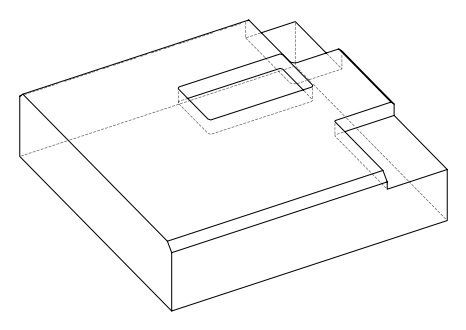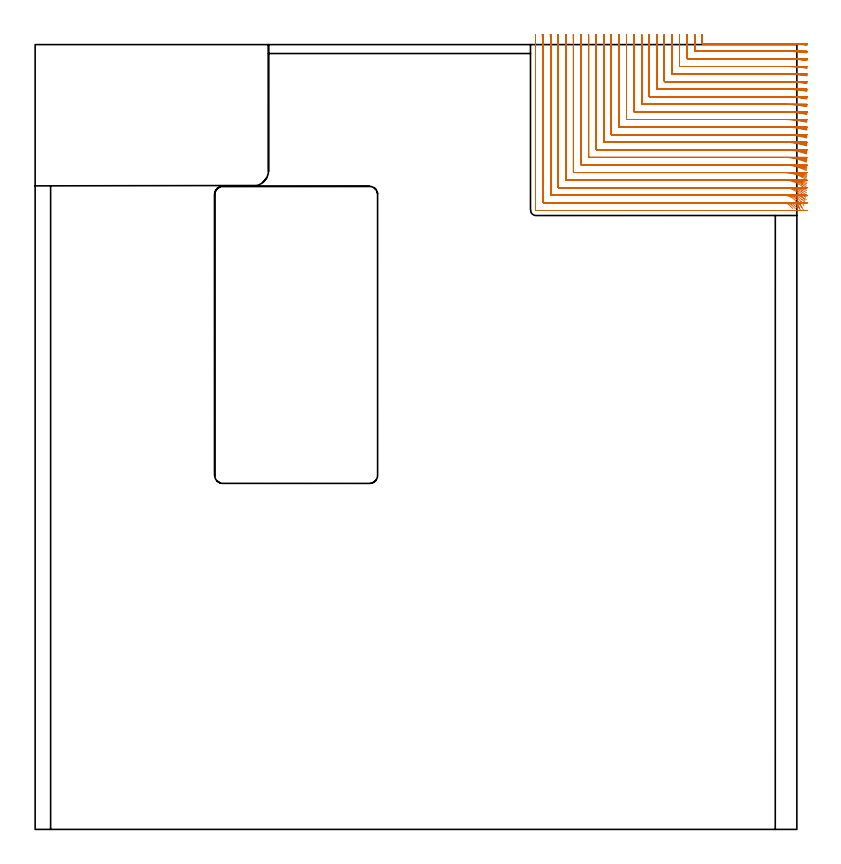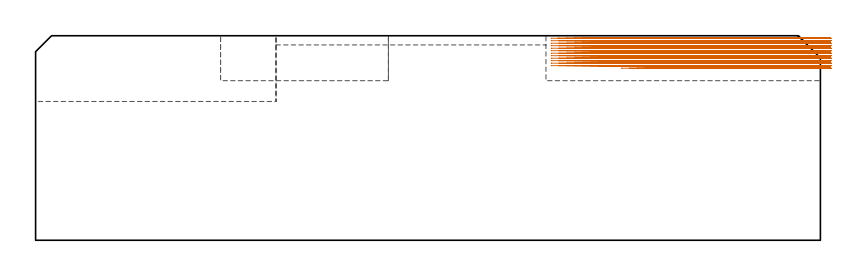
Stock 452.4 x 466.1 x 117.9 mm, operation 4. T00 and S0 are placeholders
(PLAN: 6 operations, 3 tool changes, 278 min)
(1 AREA_MILL | FG_CHAMFER_SURFACE | UGT0205_001 | 14.83 min | 30426 mm3)
(2 AREA_MILL_1 | FG_CHAMFER_SURFACE_1 | UGT0205_001 | 2.68 min | 2275 mm3)
(3 AREA_MILL_2 | FG_CHAMFER_SURFACE_2 | UGT0205_001 | 12.41 min | 16519 mm3)
(4 MILL_CORNER_NOTCH_RECTANGULAR | CORNER_NOTCH_RECTANGULAR | NXT0201_008 | Follow Part, ap 1.5, ae 75% | 149.97 min | 415225 mm3)
(5 MILL_CORNER_NOTCH_RECTANGULAR_1 | CORNER_NOTCH_RECTANGULAR_1 | NXT0201_012 | Follow Part, ap 4, ae 75% | 23.95 min | 439741 mm3)
(6 MILL_RECTANGULAR_POCKET | POCKET_RECTANGULAR_STRAIGHT | NXT0201_009 | Follow Part, ap 2, ae 75% | 74.2 min | 441673 mm3)
(TOOL UGT0205_001 | Chamfer Mill 20 x 3 x 45 deg. | D20 FL50 Z2)
(TOOL NXT0201_008 | ENDMILL 6mm [2P460-0600-NA 1630] | D6 FL26 Z6)
(TOOL NXT0201_012 | ENDMILL 16mm [2P460-1600-NA 1630] | D16 FL38 Z6)
(TOOL NXT0201_009 | ENDMILL 8mm [2P460-0800-NA 1630] | D8 FL26 Z6)
(OP 4 MILL_CORNER_NOTCH_RECTANGULAR, part 1 of 2)
G17 G21 G94 G90
T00 M6
G54
G17 G0 G90 X396.167 Y472.1 S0 M3
G43 Z127.9 H1
Z116.461
G94 G1 X396.195 Y469.1 F250.
G2 X396.2 Y468.148 R99. F500.
G1 Y466.893
G3 X396.493 Y466.6 R0.3
G1 X444.713
G2 X455.4 Y466.022 R99.
G1 X458.382 Y465.698 F250.
G0 Z127.9
X391.665 Y472.1
Z116.461
G1 X391.695 Y469.1
G2 X391.7 Y468.148 R94.5 F500.
G1 Y462.394
G3 X391.994 Y462.1 R0.3
G1 X444.713
G2 X455.4 Y461.494 R94.5
G1 X458.381 Y461.155 F250.
G0 Z127.9
X387.163 Y472.1
Z116.461
G1 X387.195 Y469.1
G2 X387.2 Y468.148 R90. F500.
G1 Y457.894
G3 X387.494 Y457.6 R0.3
G1 X444.713
G2 X455.4 Y456.963 R90.
G1 X458.379 Y456.607 F250.
G0 Z127.9
X382.661 Y472.1
Z116.461
G1 X382.695 Y469.1
G2 X382.7 Y468.148 R85.5 F500.
G1 Y453.394
G3 X382.994 Y453.1 R0.3
G1 X444.713
G2 X455.4 Y452.43 R85.5
G1 X458.376 Y452.055 F250.
G0 Z127.9
X378.159 Y472.1
Z116.461
G1 X378.194 Y469.1
G2 X378.2 Y468.148 R81. F500.
G1 Y448.894
G3 X378.494 Y448.6 R0.3
G1 X444.713
G2 X455.4 Y447.892 R81.
G1 X458.374 Y447.496 F250.
G0 Z127.9
X373.657 Y472.1
Z116.461
G1 X373.694 Y469.1
G2 X373.7 Y468.148 R76.5 F500.
G1 Y444.394
G3 X373.994 Y444.1 R0.3
G1 X444.713
G2 X455.4 Y443.35 R76.5
G1 X458.371 Y442.931 F250.
G0 Z127.9
X369.154 Y472.1
Z116.461
G1 X369.194 Y469.1
G2 X369.2 Y468.148 R72. F500.
G1 Y439.894
G3 X369.494 Y439.6 R0.3
G1 X444.713
G2 X455.4 Y438.802 R72.
G1 X458.367 Y438.357 F250.
G0 Z127.9
X364.651 Y472.1
Z116.461
G1 X364.693 Y469.1
G2 X364.7 Y468.148 R67.5 F500.
G1 Y435.395
G3 X364.995 Y435.1 R0.3
G1 X444.713
G2 X455.4 Y434.249 R67.5
G1 X458.362 Y433.774 F250.
G0 Z127.9
X360.147 Y472.1
Z116.461
G1 X360.193 Y469.1
G2 X360.2 Y468.148 R63. F500.
G1 Y430.895
G3 X360.495 Y430.6 R0.3
G1 X444.713
G2 X455.4 Y429.687 R63.
G1 X458.357 Y429.178 F250.
G0 Z127.9
X355.643 Y472.1
Z116.461
G1 X355.692 Y469.1
G2 X355.7 Y468.148 R58.5 F500.
G1 Y426.395
G3 X355.995 Y426.1 R0.3
G1 X444.713
G2 X455.4 Y425.116 R58.5
G1 X458.35 Y424.568 F250.
G0 Z127.9
X351.139 Y472.1
Z116.461
G1 X351.192 Y469.1
G2 X351.2 Y468.148 R54. F500.
G1 Y421.895
G3 X351.495 Y421.6 R0.3
G1 X444.713
G2 X455.4 Y420.532 R54.
G1 X458.341 Y419.938 F250.
G0 Z127.9
X346.633 Y472.099
Z116.461
G1 X346.691 Y469.1
G2 X346.7 Y468.148 R49.5 F500.
G1 Y417.395
G3 X346.995 Y417.1 R0.3
G1 X444.713
G2 X455.4 Y415.933 R49.5
G1 X458.329 Y415.285 F250.
G0 Z127.9
X342.126 Y472.099
Z116.461
G1 X342.19 Y469.1
G2 X342.2 Y468.148 R45. F500.
G1 Y412.896
G3 X342.496 Y412.6 R0.3
G1 X444.713
G2 X455.4 Y411.313 R45.
G1 X458.314 Y410.6 F250.
G0 Z127.9
X337.618 Y472.099
Z116.461
G1 X337.689 Y469.1
G2 X337.7 Y468.148 R40.5 F500.
G1 Y408.396
G3 X337.996 Y408.1 R0.3
G1 X444.713
G2 X455.4 Y406.665 R40.5
G1 X458.294 Y405.873 F250.
G0 Z127.9
X333.108 Y472.099
Z116.461
G1 X333.187 Y469.1
G2 X333.2 Y468.148 R36. F500.
G1 Y403.896
G3 X333.496 Y403.6 R0.3
G1 X444.713
G2 X455.4 Y401.977 R36.
G1 X458.265 Y401.087 F250.
G0 Z127.9
X328.595 Y472.099
Z116.461
G1 X328.686 Y469.1
G2 X328.7 Y468.148 R31.5 F500.
G1 Y399.396
G3 X328.996 Y399.1 R0.3
G1 X444.713
G2 X455.4 Y397.232 R31.5
G1 X458.222 Y396.214 F250.
G0 Z127.9
X324.077 Y472.098
Z116.461
G1 X324.183 Y469.1
G2 X324.2 Y468.148 R27. F500.
G1 Y394.896
G3 X324.496 Y394.6 R0.3
G1 X444.713
G2 X455.4 Y392.395 R27.
G1 X458.155 Y391.208 F250.
G0 Z127.9
X319.553 Y472.097
Z116.461
G1 X319.68 Y469.1
G2 X319.7 Y468.148 R22.5 F500.
G1 Y390.396
G3 X319.996 Y390.1 R0.3
G1 X444.713
G2 X455.4 Y387.4 R22.5
G1 X458.04 Y385.975 F250.
G0 Z127.9
X315.016 Y472.096
Z116.461
G1 X315.175 Y469.1
G2 X315.2 Y468.148 R18. F500.
G1 Y385.897
G3 X315.497 Y385.6 R0.3
G1 X444.713
G2 X455.4 Y382.084 R18.
G1 X457.814 Y380.303 F250.
G0 Z127.9
X310.455 Y472.093
Z116.461
G1 X310.666 Y469.1
G2 X310.7 Y468.148 R13.5 F500.
G1 Y381.397
G3 X310.997 Y381.1 R0.3
G1 X444.713
G2 X455.4 Y375.849 R13.5
G1 X457.233 Y373.474 F250.
G0 Z127.9
X305.832 Y472.083
Z116.461
G1 X306.15 Y469.1
G2 X306.2 Y468.148 R9. F500.
G1 Y376.897
G3 X306.497 Y376.6 R0.3
G1 X444.713
G2 X452.765 Y371.622 R9.
G1 X454.105 Y368.938 F250.
G0 Z127.9
X300.964 Y472.032
Z116.461
G1 X301.598 Y469.1
G2 X301.7 Y468.148 R4.5 F500.
G1 Y372.397
G3 X301.997 Y372.1 R0.3
G1 X444.713
G2 X447.853 Y370.824 R4.5
G1 X450.002 Y368.731 F250.
G0 Z127.9
X297.2 Y471.148
Z116.461
G1 Y468.148
Y367.897 F500.
G3 X297.497 Y367.6 R0.3
G1 X444.713
X447.713 F250.
G0 Z127.9
X396.197 Y472.1
Z115.022
G1 X396.2 Y469.1
Y469.016 F500.
Y466.893
G3 X396.493 Y466.6 R0.3
G1 X446.153
G2 X455.399 Y466.167 R99.
G1 X458.386 Y465.887 F250.
G0 Z127.9
X391.697 Y472.1
Z115.022
G1 X391.7 Y469.1
Y469.016 F500.
Y462.394
G3 X391.994 Y462.1 R0.3
G1 X446.153
G2 X455.4 Y461.647 R94.5
G1 X458.386 Y461.353 F250.
G0 Z127.9
X387.197 Y472.1
Z115.022
G1 X387.2 Y469.1
Y469.016 F500.
Y457.894
G3 X387.494 Y457.6 R0.3
G1 X446.153
G2 X455.4 Y457.124 R90.
G1 X458.384 Y456.816 F250.
G0 Z127.9
X382.697 Y472.1
Z115.022
G1 X382.7 Y469.1
Y469.016 F500.
Y453.394
G3 X382.994 Y453.1 R0.3
G1 X446.153
G2 X455.4 Y452.599 R85.5
G1 X458.382 Y452.274 F250.
G0 Z127.9
X378.197 Y472.1
Z115.022
G1 X378.2 Y469.1
Y469.016 F500.
Y448.894
G3 X378.494 Y448.6 R0.3
G1 X446.153
G2 X455.4 Y448.07 R81.
G1 X458.38 Y447.728 F250.
G0 Z127.9
X373.697 Y472.1
Z115.022
G1 X373.7 Y469.1
Y469.016 F500.
Y444.394
G3 X373.994 Y444.1 R0.3
G1 X446.153
G2 X455.4 Y443.539 R76.5
G1 X458.378 Y443.176 F250.
G0 Z127.9
X369.196 Y472.1
Z115.022
G1 X369.2 Y469.1
Y469.016 F500.
Y439.895
G3 X369.495 Y439.6 R0.3
G1 X446.153
G2 X455.4 Y439.004 R72.
G1 X458.375 Y438.618 F250.
G0 Z127.9
X364.696 Y472.1
Z115.022
G1 X364.7 Y469.1
Y469.016 F500.
Y435.395
G3 X364.995 Y435.1 R0.3
G1 X446.153
G2 X455.4 Y434.464 R67.5
G1 X458.372 Y434.053 F250.
G0 Z127.9
X360.196 Y472.1
Z115.022
G1 X360.2 Y469.1
Y469.016 F500.
Y430.895
G3 X360.495 Y430.6 R0.3
G1 X446.153
G2 X455.4 Y429.918 R63.
G1 X458.368 Y429.477 F250.
G0 Z127.9
X355.696 Y472.1
Z115.022
G1 X355.7 Y469.1
Y469.016 F500.
Y426.395
G3 X355.995 Y426.1 R0.3
G1 X446.153
G2 X455.4 Y425.365 R58.5
G1 X458.362 Y424.89 F250.
G0 Z127.9
X351.195 Y472.1
Z115.022
G1 X351.2 Y469.1
Y469.016 F500.
Y421.895
G3 X351.495 Y421.6 R0.3
G1 X446.153
G2 X455.4 Y420.802 R54.
G1 X458.356 Y420.289 F250.
G0 Z127.9
X346.695 Y472.1
Z115.022
G1 X346.7 Y469.1
Y469.016 F500.
Y417.395
G3 X346.995 Y417.1 R0.3
G1 X446.153
G2 X455.4 Y416.229 R49.5
G1 X458.347 Y415.668 F250.
G0 Z127.9
X342.194 Y472.1
Z115.022
G1 X342.2 Y469.1
Y469.016 F500.
Y412.896
G3 X342.496 Y412.6 R0.3
G1 X446.153
G2 X455.4 Y411.64 R45.
G1 X458.336 Y411.023 F250.
G0 Z127.9
X337.694 Y472.1
Z115.022
G1 X337.7 Y469.1
Y469.016 F500.
Y408.396
G3 X337.996 Y408.1 R0.3
G1 X446.153
G2 X455.4 Y407.03 R40.5
G1 X458.321 Y406.345 F250.
G0 Z127.9
X333.193 Y472.1
Z115.022
G1 X333.2 Y469.1
Y469.016 F500.
Y403.896
G3 X333.496 Y403.6 R0.3
G1 X446.153
G2 X455.4 Y402.392 R36.
G1 X458.299 Y401.622 F250.
G0 Z127.9
X328.692 Y472.1
Z115.022
G1 X328.7 Y469.1
Y469.016 F500.
Y399.396
G3 X328.996 Y399.1 R0.3
G1 X446.153
G2 X455.4 Y397.712 R31.5
G1 X458.268 Y396.832 F250.
G0 Z127.9
X324.19 Y472.1
Z115.022
G1 X324.2 Y469.1
Y469.016 F500.
Y394.896
G3 X324.496 Y394.6 R0.3
G1 X446.153
G2 X455.4 Y392.967 R27.
G1 X458.219 Y391.94 F250.
G0 Z127.9
X319.689 Y472.1
Z115.022
G1 X319.7 Y469.1
Y469.016 F500.
Y390.397
G3 X319.997 Y390.1 R0.3
G1 X446.153
G2 X455.4 Y388.112 R22.5
G1 X458.135 Y386.879 F250.
G0 Z127.9
X315.186 Y472.1
Z115.022
G1 X315.2 Y469.1
Y469.016 F500.
Y385.897
G3 X315.497 Y385.6 R0.3
G1 X446.153
G2 X455.4 Y383.043 R18.
G1 X457.974 Y381.502 F250.
G0 Z127.9
X310.681 Y472.1
Z115.022
G1 X310.7 Y469.1
Y469.016 F500.
Y381.397
G3 X310.997 Y381.1 R0.3
G1 X446.153
G2 X455.4 Y377.436 R13.5
G1 X457.586 Y375.381 F250.
G0 Z127.9
X306.171 Y472.1
Z115.022
G1 X306.2 Y469.1
Y469.016 F500.
Y376.897
G3 X306.497 Y376.6 R0.3
G1 X446.153
G2 X453.977 Y372.048 R9.
G1 X455.46 Y369.44 F250.
G0 Z127.9
X301.643 Y472.099
Z115.022
G1 X301.699 Y469.1
X301.7 Y469.016 F500.
Y372.397
G3 X301.997 Y372.1 R0.3
G1 X446.153
G2 X449.293 Y370.824 R4.5
G1 X451.442 Y368.731 F250.
G0 Z127.9
X297.2 Y472.016
Z115.022
G1 Y469.016
Y367.897 F500.
G3 X297.497 Y367.6 R0.3
G1 X446.153
X449.153 F250.
G0 Z127.9
X396.2 Y472.1
Z113.583
G1 Y469.1
Y466.893 F500.
G3 X396.493 Y466.6 R0.3
G1 X447.615
G2 X455.394 Y466.294 R99.
G1 X458.384 Y466.058 F250.
G0 Z127.9
X391.7 Y472.1
Z113.583
G1 Y469.1
Y462.394 F500.
G3 X391.994 Y462.1 R0.3
G1 X447.615
G2 X455.4 Y461.779 R94.5
G1 X458.39 Y461.532 F250.
G0 Z127.9
X387.2 Y472.1
Z113.583
G1 Y469.1
Y457.894 F500.
G3 X387.494 Y457.6 R0.3
G1 X447.615
G2 X455.4 Y457.263 R90.
G1 X458.389 Y457.003 F250.
G0 Z127.9
X382.7 Y472.1
Z113.583
G1 Y469.1
Y453.394 F500.
G3 X382.994 Y453.1 R0.3
G1 X447.615
G2 X455.4 Y452.745 R85.5
G1 X458.388 Y452.472 F250.
G0 Z127.9
X378.2 Y472.1
Z113.583
G1 Y469.1
Y448.894 F500.
G3 X378.494 Y448.6 R0.3
G1 X447.615
G2 X455.4 Y448.225 R81.
G1 X458.386 Y447.937 F250.
G0 Z127.9
X373.7 Y472.1
Z113.583
G1 Y469.1
Y444.394 F500.
G3 X373.994 Y444.1 R0.3
G1 X447.615
G2 X455.4 Y443.703 R76.5
G1 X458.384 Y443.398 F250.
G0 Z127.9
X369.2 Y472.1
Z113.583
G1 Y469.1
Y439.894 F500.
G3 X369.494 Y439.6 R0.3
G1 X447.615
G2 X455.4 Y439.178 R72.
G1 X458.382 Y438.853 F250.
G0 Z127.9
X364.7 Y472.1
Z113.583
G1 Y469.1
Y435.395 F500.
G3 X364.995 Y435.1 R0.3
G1 X447.615
G2 X455.4 Y434.65 R67.5
G1 X458.38 Y434.304 F250.
G0 Z127.9
X360.2 Y472.1
Z113.583
G1 Y469.1
Y430.895 F500.
G3 X360.495 Y430.6 R0.3
G1 X447.615
G2 X455.4 Y430.117 R63.
G1 X458.377 Y429.746 F250.
G0 Z127.9
X355.7 Y472.1
Z113.583
G1 Y469.1
Y426.395 F500.
G3 X355.995 Y426.1 R0.3
G1 X447.615
G2 X455.4 Y425.58 R58.5
G1 X458.373 Y425.18 F250.
G0 Z127.9
X351.2 Y472.1
Z113.583
G1 Y469.1
Y421.895 F500.
G3 X351.495 Y421.6 R0.3
G1 X447.615
G2 X455.4 Y421.036 R54.
G1 X458.369 Y420.603 F250.
G0 Z127.9
X346.7 Y472.1
Z113.583
G1 Y469.1
Y417.395 F500.
G3 X346.995 Y417.1 R0.3
G1 X447.615
G2 X455.4 Y416.484 R49.5
G1 X458.363 Y416.012 F250.
G0 Z127.9
X342.2 Y472.1
Z113.583
G1 Y469.1
Y412.896 F500.
G3 X342.496 Y412.6 R0.3
G1 X447.615
G2 X455.4 Y411.921 R45.
G1 X458.355 Y411.402 F250.
G0 Z127.9
X337.7 Y472.1
Z113.583
G1 Y469.1
Y408.396 F500.
G3 X337.996 Y408.1 R0.3
G1 X447.615
G2 X455.4 Y407.345 R40.5
G1 X458.344 Y406.768 F250.
G0 Z127.9
X333.2 Y472.1
Z113.583
G1 Y469.1
Y403.896 F500.
G3 X333.496 Y403.6 R0.3
G1 X447.615
G2 X455.4 Y402.748 R36.
G1 X458.329 Y402.099 F250.
G0 Z127.9
X328.7 Y472.1
Z113.583
G1 Y469.1
Y399.396 F500.
G3 X328.996 Y399.1 R0.3
G1 X447.615
G2 X455.4 Y398.123 R31.5
G1 X458.307 Y397.381 F250.
G0 Z127.9
X324.2 Y472.1
Z113.583
G1 Y469.1
Y394.896 F500.
G3 X324.496 Y394.6 R0.3
G1 X447.615
G2 X455.4 Y393.453 R27.
G1 X458.273 Y392.588 F250.
G0 Z127.9
X319.7 Y472.1
Z113.583
G1 Y469.1
Y390.396 F500.
G3 X319.996 Y390.1 R0.3
G1 X447.615
G2 X455.4 Y388.71 R22.5
G1 X458.215 Y387.672 F250.
G0 Z127.9
X315.2 Y472.1
Z113.583
G1 Y469.1
Y385.897 F500.
G3 X315.497 Y385.6 R0.3
G1 X447.615
G2 X455.4 Y383.829 R18.
G1 X458.105 Y382.532 F250.
G0 Z127.9
X310.7 Y472.1
Z113.583
G1 Y469.1
Y381.397 F500.
G3 X310.997 Y381.1 R0.3
G1 X447.615
G2 X455.4 Y378.629 R13.5
G1 X457.851 Y376.899 F250.
G0 Z127.9
X306.2 Y472.1
Z113.583
G1 Y469.1
Y376.897 F500.
G3 X306.497 Y376.6 R0.3
G1 X447.615
G2 X454.922 Y372.854 R9.
G1 X456.673 Y370.418 F250.
G0 Z127.9
X301.7 Y472.1
Z113.583
G1 Y469.1
Y372.397 F500.
G3 X301.997 Y372.1 R0.3
G1 X447.615
G2 X450.825 Y370.753 R4.5
G1 X452.927 Y368.613 F250.
G0 Z127.9
X297.2 Y472.1
Z113.583
G1 Y469.1
Y367.897 F500.
G3 X297.497 Y367.6 R0.3
G1 X447.615
X450.615 F250.
G0 Z127.9
X396.2 Y472.1
Z112.144
G1 Y469.1
Y466.893 F500.
G3 X396.493 Y466.6 R0.3
G1 X449.243
G2 X455.384 Y466.409 R99.
G1 X458.378 Y466.223 F250.
G0 Z127.9
X391.7 Y472.1
Z112.144
G1 Y469.1
Y462.394 F500.
G3 X391.994 Y462.1 R0.3
G1 X449.243
G2 X455.4 Y461.899 R94.5
G1 X458.394 Y461.704 F250.
G0 Z127.9
X387.2 Y472.1
Z112.144
G1 Y469.1
Y457.894 F500.
G3 X387.494 Y457.6 R0.3
G1 X449.243
G2 X455.4 Y457.389 R90.
G1 X458.393 Y457.184 F250.
G0 Z127.9
X382.7 Y472.1
Z112.144
G1 Y469.1
Y453.394 F500.
G3 X382.994 Y453.1 R0.3
G1 X449.243
G2 X455.4 Y452.878 R85.5
G1 X458.392 Y452.662 F250.
G0 Z127.9
X378.2 Y472.1
Z112.144
G1 Y469.1
Y448.894 F500.
G3 X378.494 Y448.6 R0.3
G1 X449.243
G2 X455.4 Y448.366 R81.
G1 X458.391 Y448.138 F250.
G0 Z127.9
X373.7 Y472.1
Z112.144
G1 Y469.1
Y444.394 F500.
G3 X373.994 Y444.1 R0.3
G1 X449.243
G2 X455.4 Y443.852 R76.5
G1 X458.39 Y443.61 F250.
G0 Z127.9
X369.2 Y472.1
Z112.144
G1 Y469.1
Y439.894 F500.
G3 X369.494 Y439.6 R0.3
G1 X449.243
G2 X455.4 Y439.336 R72.
G1 X458.389 Y439.08 F250.
G0 Z127.9
X364.7 Y472.1
Z112.144
G1 Y469.1
Y435.395 F500.
G3 X364.995 Y435.1 R0.3
G1 X449.243
G2 X455.4 Y434.819 R67.5
G1 X458.387 Y434.545 F250.
G0 Z127.9
X360.2 Y472.1
Z112.144
G1 Y469.1
Y430.895 F500.
G3 X360.495 Y430.6 R0.3
G1 X449.243
G2 X455.4 Y430.298 R63.
G1 X458.386 Y430.005 F250.
G0 Z127.9
X355.7 Y472.1
Z112.144
G1 Y469.1
Y426.395 F500.
G3 X355.995 Y426.1 R0.3
G1 X449.243
G2 X455.4 Y425.775 R58.5
G1 X458.383 Y425.459 F250.
G0 Z127.9
X351.2 Y472.1
Z112.144
G1 Y469.1
Y421.895 F500.
G3 X351.495 Y421.6 R0.3
G1 X449.243
G2 X455.4 Y421.248 R54.
G1 X458.38 Y420.906 F250.
G0 Z127.9
X346.7 Y472.1
Z112.144
G1 Y469.1
Y417.395 F500.
G3 X346.995 Y417.1 R0.3
G1 X449.243
G2 X455.4 Y416.716 R49.5
G1 X458.377 Y416.343 F250.
G0 Z127.9
X342.2 Y472.1
Z112.144
G1 Y469.1
Y412.896 F500.
G3 X342.496 Y412.6 R0.3
G1 X449.243
G2 X455.4 Y412.177 R45.
G1 X458.372 Y411.766 F250.
G0 Z127.9
X337.7 Y472.1
Z112.144
G1 Y469.1
Y408.396 F500.
G3 X337.996 Y408.1 R0.3
G1 X449.243
G2 X455.4 Y407.629 R40.5
G1 X458.365 Y407.173 F250.
G0 Z127.9
X333.2 Y472.1
Z112.144
G1 Y469.1
Y403.896 F500.
G3 X333.496 Y403.6 R0.3
G1 X449.243
G2 X455.4 Y403.07 R36.
G1 X458.356 Y402.557 F250.
G0 Z127.9
X328.7 Y472.1
Z112.144
G1 Y469.1
Y399.396 F500.
G3 X328.996 Y399.1 R0.3
G1 X449.243
G2 X455.4 Y398.493 R31.5
G1 X458.342 Y397.906 F250.
G0 Z127.9
X324.2 Y472.1
Z112.144
G1 Y469.1
Y394.896 F500.
G3 X324.496 Y394.6 R0.3
G1 X449.243
G2 X455.4 Y393.889 R27.
G1 X458.321 Y393.205 F250.
G0 Z127.9
X319.7 Y472.1
Z112.144
G1 Y469.1
Y390.396 F500.
G3 X319.996 Y390.1 R0.3
G1 X449.243
G2 X455.4 Y389.241 R22.5
G1 X458.286 Y388.42 F250.
G0 Z127.9
X315.2 Y472.1
Z112.144
G1 Y469.1
Y385.897 F500.
G3 X315.497 Y385.6 R0.3
G1 X449.243
G2 X455.4 Y384.514 R18.
G1 X458.219 Y383.488 F250.
G0 Z127.9
X310.7 Y472.1
Z112.144
G1 Y469.1
Y381.397 F500.
G3 X310.997 Y381.1 R0.3
G1 X449.243
G2 X455.4 Y379.614 R13.5
G1 X458.07 Y378.246 F250.
G0 Z127.9
X306.2 Y472.1
Z112.144
G1 Y469.1
Y376.897 F500.
G3 X306.497 Y376.6 R0.3
G1 X449.243
G2 X455.4 Y374.165 R9.
G1 X457.588 Y372.113 F250.
G0 Z127.9
X301.7 Y472.1
Z112.144
G1 Y469.1
Y372.397 F500.
G3 X301.997 Y372.1 R0.3
G1 X449.243
G2 X452.993 Y370.089 R4.5
G1 X454.652 Y367.589 F250.
G0 Z127.9
X297.2 Y472.1
Z112.144
G1 Y469.1
Y367.897 F500.
G3 X297.497 Y367.6 R0.3
G1 X449.243
X452.243 F250.
G0 Z127.9
X396.2 Y472.1
Z110.705
G1 Y469.1
Y466.893 F500.
G3 X396.493 Y466.6 R0.3
G1 X451.135
G2 X455.372 Y466.509 R99.
G1 X458.369 Y466.381 F250.
G0 Z127.9
X391.7 Y472.1
Z110.705
G1 Y469.1
Y462.394 F500.
G3 X391.994 Y462.1 R0.3
G1 X451.135
G2 X455.4 Y462.004 R94.5
G1 X458.397 Y461.868 F250.
G0 Z127.9
X387.2 Y472.1
Z110.705
G1 Y469.1
Y457.894 F500.
G3 X387.494 Y457.6 R0.3
G1 X451.135
G2 X455.4 Y457.499 R90.
G1 X458.397 Y457.357 F250.
G0 Z127.9
X382.7 Y472.1
Z110.705
G1 Y469.1
Y453.394 F500.
G3 X382.994 Y453.1 R0.3
G1 X451.135
G2 X455.4 Y452.994 R85.5
G1 X458.396 Y452.844 F250.
G0 Z127.9
X378.2 Y472.1
Z110.705
G1 Y469.1
Y448.894 F500.
G3 X378.494 Y448.6 R0.3
G1 X451.135
G2 X455.4 Y448.488 R81.
G1 X458.396 Y448.33 F250.
G0 Z127.9
X373.7 Y472.1
Z110.705
G1 Y469.1
Y444.394 F500.
G3 X373.994 Y444.1 R0.3
G1 X451.135
G2 X455.4 Y443.981 R76.5
G1 X458.395 Y443.814 F250.
G0 Z127.9
X369.2 Y472.1
Z110.705
G1 Y469.1
Y439.894 F500.
G3 X369.494 Y439.6 R0.3
G1 X451.135
G2 X455.4 Y439.474 R72.
G1 X458.395 Y439.296 F250.
G0 Z127.9
X364.7 Y472.1
Z110.705
G1 Y469.1
Y435.395 F500.
G3 X364.995 Y435.1 R0.3
G1 X451.135
G2 X455.4 Y434.965 R67.5
G1 X458.394 Y434.776 F250.
G0 Z127.9
X360.2 Y472.1
Z110.705
G1 Y469.1
Y430.895 F500.
G3 X360.495 Y430.6 R0.3
G1 X451.135
G2 X455.4 Y430.455 R63.
G1 X458.393 Y430.252 F250.
G0 Z127.9
X355.7 Y472.1
Z110.705
G1 Y469.1
Y426.395 F500.
G3 X355.995 Y426.1 R0.3
G1 X451.135
G2 X455.4 Y425.944 R58.5
G1 X458.392 Y425.726 F250.
G0 Z127.9
X351.2 Y472.1
Z110.705
G1 Y469.1
Y421.895 F500.
G3 X351.495 Y421.6 R0.3
G1 X451.135
G2 X455.4 Y421.431 R54.
G1 X458.391 Y421.194 F250.
G0 Z127.9
X346.7 Y472.1
Z110.705
G1 Y469.1
Y417.395 F500.
G3 X346.995 Y417.1 R0.3
G1 X451.135
G2 X455.4 Y416.916 R49.5
G1 X458.389 Y416.657 F250.
G0 Z127.9
X342.2 Y472.1
Z110.705
G1 Y469.1
Y412.896 F500.
G3 X342.496 Y412.6 R0.3
G1 X451.135
G2 X455.4 Y412.397 R45.
G1 X458.386 Y412.113 F250.
G0 Z127.9
X337.7 Y472.1
Z110.705
G1 Y469.1
Y408.396 F500.
G3 X337.996 Y408.1 R0.3
G1 X451.135
G2 X455.4 Y407.875 R40.5
G1 X458.383 Y407.559 F250.
G0 Z127.9
X333.2 Y472.1
Z110.705
G1 Y469.1
Y403.896 F500.
G3 X333.496 Y403.6 R0.3
G1 X451.135
G2 X455.4 Y403.347 R36.
G1 X458.379 Y402.991 F250.
G0 Z127.9
X328.7 Y472.1
Z110.705
G1 Y469.1
Y399.396 F500.
G3 X328.996 Y399.1 R0.3
G1 X451.135
G2 X455.4 Y398.81 R31.5
G1 X458.372 Y398.404 F250.
G0 Z127.9
X324.2 Y472.1
Z110.705
G1 Y469.1
Y394.896 F500.
G3 X324.496 Y394.6 R0.3
G1 X451.135
G2 X455.4 Y394.261 R27.
G1 X458.362 Y393.787 F250.
G0 Z127.9
X319.7 Y472.1
Z110.705
G1 Y469.1
Y390.396 F500.
G3 X319.996 Y390.1 R0.3
G1 X451.135
G2 X455.4 Y389.692 R22.5
G1 X458.346 Y389.124 F250.
G0 Z127.9
X315.2 Y472.1
Z110.705
G1 Y469.1
Y385.897 F500.
G3 X315.497 Y385.6 R0.3
G1 X451.135
G2 X455.4 Y385.087 R18.
G1 X458.315 Y384.377 F250.
G0 Z127.9
X310.7 Y472.1
Z110.705
G1 Y469.1
Y381.397 F500.
G3 X310.997 Y381.1 R0.3
G1 X451.135
G2 X455.4 Y380.409 R13.5
G1 X458.246 Y379.461 F250.
G0 Z127.9
X306.2 Y472.1
Z110.705
G1 Y469.1
Y376.897 F500.
G3 X306.497 Y376.6 R0.3
G1 X451.135
G2 X455.4 Y375.525 R9.
G1 X458.042 Y374.104 F250.
G0 Z127.9
X301.7 Y472.1
Z110.705
G1 Y469.1
Y372.397 F500.
G3 X301.997 Y372.1 R0.3
G1 X451.135
G2 X454.945 Y369.995 R4.5
G1 X456.542 Y367.455 F250.
G0 Z127.9
X297.2 Y472.1
Z110.705
G1 Y469.1
Y367.897 F500.
G3 X297.497 Y367.6 R0.3
G1 X451.135
X454.135 F250.
G0 Z127.9
X396.2 Y472.1
Z109.267
G1 Y469.1
Y466.893 F500.
G3 X396.493 Y466.6 R0.3
G1 X454.071
G2 X455.359 Y466.592 R99.
G1 X458.359 Y466.553 F250.
G0 Z127.9
X391.7 Y472.1
Z109.267
G1 Y469.1
Y462.393 F500.
G3 X391.993 Y462.1 R0.3
G1 X454.071
G2 X455.4 Y462.091 R94.5
G1 X458.4 Y462.048 F250.
G0 Z127.9
X387.2 Y472.1
Z109.267
G1 Y469.1
Y457.894 F500.
G3 X387.494 Y457.6 R0.3
G1 X454.071
G2 X455.4 Y457.59 R90.
G1 X458.4 Y457.546 F250.
G0 Z127.9
X382.7 Y472.1
Z109.267
G1 Y469.1
Y453.394 F500.
G3 X382.994 Y453.1 R0.3
G1 X454.071
G2 X455.4 Y453.09 R85.5
G1 X458.4 Y453.043 F250.
G0 Z127.9
X378.2 Y472.1
Z109.267
G1 Y469.1
Y448.894 F500.
G3 X378.494 Y448.6 R0.3
G1 X454.071
G2 X455.4 Y448.589 R81.
G1 X458.4 Y448.54 F250.
G0 Z127.9
X373.7 Y472.1
Z109.267
G1 Y469.1
Y444.394 F500.
G3 X373.994 Y444.1 R0.3
G1 X454.071
G2 X455.4 Y444.088 R76.5
G1 X458.4 Y444.036 F250.
G0 Z127.9
X369.2 Y472.1
Z109.267
G1 Y469.1
Y439.894 F500.
G3 X369.494 Y439.6 R0.3
G1 X454.071
G2 X455.4 Y439.588 R72.
G1 X458.399 Y439.532 F250.
G0 Z127.9
X364.7 Y472.1
Z109.267
G1 Y469.1
Y435.395 F500.
G3 X364.995 Y435.1 R0.3
G1 X454.071
G2 X455.4 Y435.087 R67.5
G1 X458.399 Y435.028 F250.
G0 Z127.9
X360.2 Y472.1
Z109.267
G1 Y469.1
Y430.895 F500.
G3 X360.495 Y430.6 R0.3
G1 X454.071
G2 X455.4 Y430.586 R63.
G1 X458.399 Y430.523 F250.
G0 Z127.9
X355.7 Y472.1
Z109.267
G1 Y469.1
Y426.395 F500.
G3 X355.995 Y426.1 R0.3
G1 X454.071
G2 X455.4 Y426.085 R58.5
G1 X458.399 Y426.017 F250.
G0 Z127.9
X351.2 Y472.1
Z109.267
G1 Y469.1
Y421.895 F500.
G3 X351.495 Y421.6 R0.3
G1 X454.071
G2 X455.4 Y421.584 R54.
G1 X458.399 Y421.51 F250.
G0 Z127.9
X346.7 Y472.1
Z109.267
G1 Y469.1
Y417.395 F500.
G3 X346.995 Y417.1 R0.3
G1 X454.071
G2 X455.4 Y417.082 R49.5
G1 X458.399 Y417.002 F250.
G0 Z127.9
X342.2 Y472.1
Z109.267
G1 Y469.1
Y412.896 F500.
G3 X342.496 Y412.6 R0.3
G1 X454.071
G2 X455.4 Y412.58 R45.
G1 X458.399 Y412.492 F250.
G0 Z127.9
X337.7 Y472.1
Z109.267
G1 Y469.1
Y408.396 F500.
G3 X337.996 Y408.1 R0.3
G1 X454.071
G2 X455.4 Y408.078 R40.5
G1 X458.398 Y407.98 F250.
G0 Z127.9
X333.2 Y472.1
Z109.267
G1 Y469.1
Y403.896 F500.
G3 X333.496 Y403.6 R0.3
G1 X454.071
G2 X455.4 Y403.575 R36.
G1 X458.398 Y403.465 F250.
G0 Z127.9
X328.7 Y472.1
Z109.267
G1 Y469.1
Y399.396 F500.
G3 X328.996 Y399.1 R0.3
G1 X454.071
G2 X455.4 Y399.072 R31.5
G1 X458.397 Y398.945 F250.
G0 Z127.9
X324.2 Y472.1
Z109.267
G1 Y469.1
Y394.896 F500.
G3 X324.496 Y394.6 R0.3
G1 X454.071
G2 X455.4 Y394.567 R27.
G1 X458.396 Y394.42 F250.
G0 Z127.9
X319.7 Y472.1
Z109.267
G1 Y469.1
Y390.396 F500.
G3 X319.996 Y390.1 R0.3
G1 X454.071
G2 X455.4 Y390.061 R22.5
G1 X458.395 Y389.884 F250.
G0 Z127.9
X315.2 Y472.1
Z109.267
G1 Y469.1
Y385.897 F500.
G3 X315.497 Y385.6 R0.3
G1 X454.071
G2 X455.4 Y385.551 R18.
G1 X458.392 Y385.329 F250.
G0 Z127.9
X310.7 Y472.1
Z109.267
G1 Y469.1
Y381.397 F500.
G3 X310.997 Y381.1 R0.3
G1 X454.071
G2 X455.4 Y381.034 R13.5
G1 X458.385 Y380.739 F250.
G0 Z127.9
X306.2 Y472.1
Z109.267
G1 Y469.1
Y376.897 F500.
G3 X306.497 Y376.6 R0.3
G1 X454.071
G2 X455.4 Y376.501 R9.
G1 X458.367 Y376.058 F250.
G0 Z127.9
X301.7 Y472.1
Z109.267
G1 Y469.1
Y372.397 F500.
G3 X301.997 Y372.1 R0.3
G1 X454.071
G2 X455.4 Y371.899 R4.5
G1 X458.4 F250.
G0 Z127.9
X297.2 Y472.1
Z109.267
G1 Y469.1
Y367.897 F500.
G3 X297.497 Y367.6 R0.3
G1 X454.071
X457.071 F250.
G0 Z127.9
X396.2 Y472.1
Z107.828
G1 Y469.1
Y466.893 F500.
G3 X396.493 Y466.6 R0.3
G1 X455.243
X455.358
X458.358 Y466.596 F250.
G0 Z127.9
X391.7 Y472.1
Z107.828
G1 Y469.1
Y462.393 F500.
G3 X391.993 Y462.1 R0.3
G1 X455.243
X455.4
X458.4 Y462.095 F250.
G0 Z127.9
X387.2 Y472.1
Z107.828
G1 Y469.1
Y457.894 F500.
G3 X387.494 Y457.6 R0.3
G1 X455.243
X455.4
X458.4 Y457.595 F250.
G0 Z127.9
X382.7 Y472.1
Z107.828
G1 Y469.1
Y453.394 F500.
G3 X382.994 Y453.1 R0.3
G1 X455.243
X455.4
X458.4 Y453.094 F250.
G0 Z127.9
X378.2 Y472.1
Z107.828
G1 Y469.1
Y448.894 F500.
G3 X378.494 Y448.6 R0.3
G1 X455.243
X455.4
X458.4 Y448.594 F250.
G0 Z127.9
X373.7 Y472.1
Z107.828
G1 Y469.1
Y444.394 F500.
G3 X373.994 Y444.1 R0.3
G1 X455.243
X455.4
X458.4 Y444.094 F250.
G0 Z127.9
X369.2 Y472.1
Z107.828
G1 Y469.1
Y439.894 F500.
G3 X369.494 Y439.6 R0.3
G1 X455.243
X455.4
X458.4 Y439.593 F250.
G0 Z127.9
X364.7 Y472.1
Z107.828
G1 Y469.1
Y435.395 F500.
G3 X364.995 Y435.1 R0.3
G1 X455.243
X455.4
X458.4 Y435.093 F250.
G0 Z127.9
X360.2 Y472.1
Z107.828
G1 Y469.1
Y430.895 F500.
G3 X360.495 Y430.6 R0.3
G1 X455.243
X455.4
X458.4 Y430.592 F250.
G0 Z127.9
X355.7 Y472.1
Z107.828
G1 Y469.1
Y426.395 F500.
G3 X355.995 Y426.1 R0.3
G1 X455.243
X455.4
X458.4 Y426.092 F250.
G0 Z127.9
X351.2 Y472.1
Z107.828
G1 Y469.1
Y421.895 F500.
G3 X351.495 Y421.6 R0.3
G1 X455.243
X455.4
X458.4 Y421.591 F250.
G0 Z127.9
X346.7 Y472.1
Z107.828
G1 Y469.1
Y417.395 F500.
G3 X346.995 Y417.1 R0.3
G1 X455.243
X455.4
X458.4 Y417.09 F250.
G0 Z127.9
X342.2 Y472.1
Z107.828
G1 Y469.1
Y412.896 F500.
G3 X342.496 Y412.6 R0.3
G1 X455.243
X455.4
X458.4 Y412.589 F250.
G0 Z127.9
X337.7 Y472.1
Z107.828
G1 Y469.1
Y408.396 F500.
G3 X337.996 Y408.1 R0.3
G1 X455.243
X455.4
X458.4 Y408.088 F250.
G0 Z127.9
X333.2 Y472.1
Z107.828
G1 Y469.1
Y403.896 F500.
G3 X333.496 Y403.6 R0.3
G1 X455.243
X455.4
X458.4 Y403.587 F250.
G0 Z127.9
X328.7 Y472.1
Z107.828
G1 Y469.1
Y399.396 F500.
G3 X328.996 Y399.1 R0.3
G1 X455.243
X455.4
X458.4 Y399.085 F250.
G0 Z127.9
X324.2 Y472.1
Z107.828
G1 Y469.1
Y394.896 F500.
G3 X324.496 Y394.6 R0.3
G1 X455.243
X455.4
X458.4 Y394.582 F250.
G0 Z127.9
X319.7 Y472.1
Z107.828
G1 Y469.1
Y390.396 F500.
G3 X319.996 Y390.1 R0.3
G1 X455.243
X455.4 Y390.099
X458.4 Y390.079 F250.
G0 Z127.9
X315.2 Y472.1
Z107.828
G1 Y469.1
Y385.897 F500.
G3 X315.497 Y385.6 R0.3
G1 X455.243
X455.4 Y385.599
X458.4 Y385.573 F250.
G0 Z127.9
X310.7 Y472.1
Z107.828
G1 Y469.1
Y381.397 F500.
G3 X310.997 Y381.1 R0.3
G1 X455.243
X455.4 Y381.099
X458.4 Y381.064 F250.
G0 Z127.9
X306.2 Y472.1
Z107.828
G1 Y469.1
Y376.897 F500.
G3 X306.497 Y376.6 R0.3
G1 X455.243
X455.4 Y376.599
X458.4 Y376.546 F250.
G0 Z127.9
X301.7 Y472.1
Z107.828
G1 Y469.1
Y372.397 F500.
G3 X301.997 Y372.1 R0.3
G1 X455.243
X455.4 Y372.097
X458.398 Y371.993 F250.
G0 Z127.9
X297.2 Y472.1
Z107.828
G1 Y469.1
Y367.897 F500.
G3 X297.497 Y367.6 R0.3
G1 X455.243
X458.243 F250.
G0 Z127.9
X396.2 Y472.1
Z106.389
G1 Y469.1
Y466.893 F500.
G3 X396.493 Y466.6 R0.3
G1 X455.358
X458.358 F250.
G0 Z127.9
X391.7 Y472.1
Z106.389
G1 Y469.1
Y462.393 F500.
G3 X391.993 Y462.1 R0.3
G1 X455.4
X458.4 F250.
G0 Z127.9
X387.2 Y472.1
Z106.389
G1 Y469.1
Y457.894 F500.
G3 X387.494 Y457.6 R0.3
G1 X455.4
X458.4 F250.
G0 Z127.9
X382.7 Y472.1
Z106.389
G1 Y469.1
Y453.394 F500.
G3 X382.994 Y453.1 R0.3
G1 X455.4
X458.4 F250.
G0 Z127.9
X378.2 Y472.1
Z106.389
G1 Y469.1
Y448.894 F500.
G3 X378.494 Y448.6 R0.3
G1 X455.4
X458.4 F250.
G0 Z127.9
X373.7 Y472.1
Z106.389
G1 Y469.1
Y444.394 F500.
G3 X373.994 Y444.1 R0.3
G1 X455.4
X458.4 F250.
G0 Z127.9
X369.2 Y472.1
Z106.389
G1 Y469.1
Y439.894 F500.
G3 X369.494 Y439.6 R0.3
G1 X455.4
X458.4 F250.
G0 Z127.9
X364.7 Y472.1
Z106.389
G1 Y469.1
Y435.395 F500.
G3 X364.995 Y435.1 R0.3
G1 X455.4
X458.4 F250.
G0 Z127.9
X360.2 Y472.1
Z106.389
G1 Y469.1
Y430.895 F500.
G3 X360.495 Y430.6 R0.3
G1 X455.4
X458.4 F250.
G0 Z127.9
X355.7 Y472.1
Z106.389
G1 Y469.1
Y426.395 F500.
G3 X355.995 Y426.1 R0.3
G1 X455.4
X458.4 F250.
G0 Z127.9
X351.2 Y472.1
Z106.389
G1 Y469.1
Y421.895 F500.
G3 X351.495 Y421.6 R0.3
G1 X455.4
X458.4 F250.
G0 Z127.9
X346.7 Y472.1
Z106.389
G1 Y469.1
Y417.395 F500.
G3 X346.995 Y417.1 R0.3
G1 X455.4
X458.4 F250.
G0 Z127.9
X342.2 Y472.1
Z106.389
G1 Y469.1
Y412.896 F500.
G3 X342.496 Y412.6 R0.3
G1 X455.4
X458.4 F250.
G0 Z127.9
X337.7 Y472.1
Z106.389
G1 Y469.1
Y408.396 F500.
G3 X337.996 Y408.1 R0.3
G1 X455.4
X458.4 F250.
G0 Z127.9
X333.2 Y472.1
Z106.389
G1 Y469.1
Y403.896 F500.
G3 X333.496 Y403.6 R0.3
G1 X455.4
X458.4 F250.
G0 Z127.9
X328.7 Y472.1
Z106.389
G1 Y469.1
Y399.396 F500.
G3 X328.996 Y399.1 R0.3
G1 X455.4
X458.4 F250.
G0 Z127.9
X324.2 Y472.1
Z106.389
G1 Y469.1
Y394.896 F500.
G3 X324.496 Y394.6 R0.3
G1 X455.4
X458.4 F250.
G0 Z127.9
X319.7 Y472.1
Z106.389
G1 Y469.1
Y390.396 F500.
G3 X319.996 Y390.1 R0.3
G1 X455.4
X458.4 F250.
G0 Z127.9
X315.2 Y472.1
Z106.389
G1 Y469.1
Y385.897 F500.
G3 X315.497 Y385.6 R0.3
G1 X455.4
X458.4 F250.
G0 Z127.9
X310.7 Y472.1
Z106.389
G1 Y469.1
Y381.397 F500.
G3 X310.997 Y381.1 R0.3
G1 X455.4
X458.4 F250.
G0 Z127.9
X306.2 Y472.1
Z106.389
G1 Y469.1
Y376.897 F500.
G3 X306.497 Y376.6 R0.3
G1 X455.4
X458.4 F250.
G0 Z127.9
X301.7 Y472.1
Z106.389
G1 Y469.1
Y372.397 F500.
G3 X301.997 Y372.1 R0.3
G1 X455.4
X458.4 F250.
G0 Z127.9
X297.2 Y472.1
Z106.389
G1 Y469.1
Y367.897 F500.
G3 X297.497 Y367.6 R0.3
G1 X455.4
X458.4 F250.
G0 Z127.9
X396.2 Y472.1
Z104.95
G1 Y469.1
Y466.893 F500.
G3 X396.493 Y466.6 R0.3
G1 X455.358
X458.358 F250.
G0 Z127.9
X391.7 Y472.1
Z104.95
G1 Y469.1
Y462.393 F500.
G3 X391.993 Y462.1 R0.3
G1 X455.4
X458.4 F250.
G0 Z127.9
X387.2 Y472.1
Z104.95
G1 Y469.1
Y457.894 F500.
G3 X387.494 Y457.6 R0.3
G1 X455.4
X458.4 F250.
G0 Z127.9
X382.7 Y472.1
Z104.95
G1 Y469.1
Y453.394 F500.
G3 X382.994 Y453.1 R0.3
G1 X455.4
X458.4 F250.
G0 Z127.9
X378.2 Y472.1
Z104.95
G1 Y469.1
Y448.894 F500.
G3 X378.494 Y448.6 R0.3
G1 X455.4
X458.4 F250.
G0 Z127.9
X373.7 Y472.1
Z104.95
G1 Y469.1
Y444.394 F500.
G3 X373.994 Y444.1 R0.3
G1 X455.4
X458.4 F250.
G0 Z127.9
X369.2 Y472.1
Z104.95
G1 Y469.1
Y439.894 F500.
G3 X369.494 Y439.6 R0.3
G1 X455.4
X458.4 F250.
G0 Z127.9
X364.7 Y472.1
Z104.95
G1 Y469.1
Y435.395 F500.
G3 X364.995 Y435.1 R0.3
G1 X455.4
X458.4 F250.
G0 Z127.9
X360.2 Y472.1
Z104.95
G1 Y469.1
Y430.895 F500.
G3 X360.495 Y430.6 R0.3
G1 X455.4
X458.4 F250.
G0 Z127.9
X355.7 Y472.1
Z104.95
G1 Y469.1
Y426.395 F500.
G3 X355.995 Y426.1 R0.3
G1 X455.4
X458.4 F250.
G0 Z127.9
X351.2 Y472.1
Z104.95
G1 Y469.1
Y421.895 F500.
G3 X351.495 Y421.6 R0.3
G1 X455.4
X458.4 F250.
G0 Z127.9
X346.7 Y472.1
Z104.95
G1 Y469.1
Y417.395 F500.
G3 X346.995 Y417.1 R0.3
G1 X455.4
X458.4 F250.
G0 Z127.9
X342.2 Y472.1
Z104.95
G1 Y469.1
Y412.896 F500.
G3 X342.496 Y412.6 R0.3
G1 X455.4
X458.4 F250.
G0 Z127.9
X337.7 Y472.1
Z104.95
G1 Y469.1
Y408.396 F500.
G3 X337.996 Y408.1 R0.3
G1 X455.4
X458.4 F250.
G0 Z127.9
X333.2 Y472.1
Z104.95
G1 Y469.1
Y403.896 F500.
G3 X333.496 Y403.6 R0.3
G1 X455.4
X458.4 F250.
G0 Z127.9
X328.7 Y472.1
Z104.95
G1 Y469.1
Y399.396 F500.
G3 X328.996 Y399.1 R0.3
G1 X455.4
X458.4 F250.
G0 Z127.9
X324.2 Y472.1
Z104.95
G1 Y469.1
Y394.896 F500.
G3 X324.496 Y394.6 R0.3
G1 X455.4
X458.4 F250.
G0 Z127.9
X319.7 Y472.1
Z104.95
G1 Y469.1
Y390.396 F500.
G3 X319.996 Y390.1 R0.3
G1 X455.4
X458.4 F250.
G0 Z127.9
X315.2 Y472.1
Z104.95
G1 Y469.1
Y385.897 F500.
G3 X315.497 Y385.6 R0.3
G1 X455.4
X458.4 F250.
G0 Z127.9
X310.7 Y472.1
Z104.95
G1 Y469.1
Y381.397 F500.
G3 X310.997 Y381.1 R0.3
G1 X455.4
X458.4 F250.
G0 Z127.9
X306.2 Y472.1
Z104.95
G1 Y469.1
Y376.897 F500.
G3 X306.497 Y376.6 R0.3
G1 X455.4
X458.4 F250.
G0 Z127.9
X301.7 Y472.1
Z104.95
G1 Y469.1
Y372.397 F500.
G3 X301.997 Y372.1 R0.3
G1 X455.4
X458.4 F250.
G0 Z127.9
X297.2 Y472.1
Z104.95
G1 Y469.1
Y367.897 F500.
G3 X297.497 Y367.6 R0.3
G1 X455.4
X458.4 F250.
G0 Z127.9
X396.2 Y472.1
Z103.511
G1 Y469.1
Y466.893 F500.
G3 X396.493 Y466.6 R0.3
G1 X455.358
X458.358 F250.
G0 Z127.9
X391.7 Y472.1
Z103.511
G1 Y469.1
Y462.393 F500.
G3 X391.993 Y462.1 R0.3
G1 X455.4
X458.4 F250.
G0 Z127.9
X387.2 Y472.1
Z103.511
G1 Y469.1
Y457.894 F500.
G3 X387.494 Y457.6 R0.3
G1 X455.4
X458.4 F250.
G0 Z127.9
X382.7 Y472.1
Z103.511
G1 Y469.1
Y453.394 F500.
G3 X382.994 Y453.1 R0.3
G1 X455.4
X458.4 F250.
G0 Z127.9
X378.2 Y472.1
Z103.511
G1 Y469.1
Y448.894 F500.
G3 X378.494 Y448.6 R0.3
G1 X455.4
X458.4 F250.
G0 Z127.9
X373.7 Y472.1
Z103.511
G1 Y469.1
Y444.394 F500.
G3 X373.994 Y444.1 R0.3
G1 X455.4
X458.4 F250.
G0 Z127.9
X369.2 Y472.1
Z103.511
G1 Y469.1
Y439.894 F500.
G3 X369.494 Y439.6 R0.3
G1 X455.4
X458.4 F250.
G0 Z127.9
X364.7 Y472.1
Z103.511
G1 Y469.1
Y435.395 F500.
G3 X364.995 Y435.1 R0.3
G1 X455.4
X458.4 F250.
G0 Z127.9
X360.2 Y472.1
Z103.511
G1 Y469.1
Y430.895 F500.
G3 X360.495 Y430.6 R0.3
G1 X455.4
X458.4 F250.
G0 Z127.9
X355.7 Y472.1
Z103.511
G1 Y469.1
Y426.395 F500.
G3 X355.995 Y426.1 R0.3
G1 X455.4
X458.4 F250.
G0 Z127.9
X351.2 Y472.1
Z103.511
G1 Y469.1
Y421.895 F500.
G3 X351.495 Y421.6 R0.3
G1 X455.4
X458.4 F250.
G0 Z127.9
X346.7 Y472.1
Z103.511
G1 Y469.1
Y417.395 F500.
G3 X346.995 Y417.1 R0.3
G1 X455.4
X458.4 F250.
G0 Z127.9
X342.2 Y472.1
Z103.511
G1 Y469.1
Y412.896 F500.
G3 X342.496 Y412.6 R0.3
G1 X455.4
X458.4 F250.
G0 Z127.9
X337.7 Y472.1
Z103.511
G1 Y469.1
Y408.396 F500.
G3 X337.996 Y408.1 R0.3
G1 X455.4
X458.4 F250.
G0 Z127.9
X333.2 Y472.1
Z103.511
G1 Y469.1
Y403.896 F500.
G3 X333.496 Y403.6 R0.3
G1 X455.4
X458.4 F250.
G0 Z127.9
X328.7 Y472.1
Z103.511
G1 Y469.1
Y399.396 F500.
G3 X328.996 Y399.1 R0.3
G1 X455.4
X458.4 F250.
G0 Z127.9
X324.2 Y472.1
Z103.511
G1 Y469.1
Y394.896 F500.
G3 X324.496 Y394.6 R0.3
G1 X455.4
X458.4 F250.
G0 Z127.9
X319.7 Y472.1
Z103.511
G1 Y469.1
Y390.396 F500.
G3 X319.996 Y390.1 R0.3
G1 X455.4
X458.4 F250.
G0 Z127.9
X315.2 Y472.1
Z103.511
G1 Y469.1
Y385.897 F500.
G3 X315.497 Y385.6 R0.3
G1 X455.4
X458.4 F250.
G0 Z127.9
X310.7 Y472.1
Z103.511
G1 Y469.1
Y381.397 F500.
G3 X310.997 Y381.1 R0.3
G1 X455.4
X458.4 F250.
G0 Z127.9
X306.2 Y472.1
Z103.511
G1 Y469.1
Y376.897 F500.
G3 X306.497 Y376.6 R0.3
G1 X455.4
X458.4 F250.
G0 Z127.9
X301.7 Y472.1
Z103.511
G1 Y469.1
Y372.397 F500.
G3 X301.997 Y372.1 R0.3
G1 X455.4
X458.4 F250.
G0 Z127.9
X297.2 Y472.1
Z103.511
G1 Y469.1
Y367.897 F500.
G3 X297.497 Y367.6 R0.3
G1 X455.4
X458.4 F250.
G0 Z127.9
X396.2 Y472.1
Z102.072
G1 Y469.1
Y466.893 F500.
G3 X396.493 Y466.6 R0.3
G1 X455.358
X458.358 F250.
G0 Z127.9
X391.7 Y472.1
Z102.072
G1 Y469.1
Y462.393 F500.
G3 X391.993 Y462.1 R0.3
G1 X455.4
X458.4 F250.
G0 Z127.9
X387.2 Y472.1
Z102.072
G1 Y469.1
Y457.894 F500.
G3 X387.494 Y457.6 R0.3
G1 X455.4
X458.4 F250.
G0 Z127.9
X382.7 Y472.1
Z102.072
G1 Y469.1
Y453.394 F500.
G3 X382.994 Y453.1 R0.3
G1 X455.4
X458.4 F250.
G0 Z127.9
X378.2 Y472.1
Z102.072
G1 Y469.1
Y448.894 F500.
G3 X378.494 Y448.6 R0.3
G1 X455.4
X458.4 F250.
G0 Z127.9
X373.7 Y472.1
Z102.072
G1 Y469.1
Y444.394 F500.
G3 X373.994 Y444.1 R0.3
G1 X455.4
X458.4 F250.
G0 Z127.9
X369.2 Y472.1
Z102.072
G1 Y469.1
Y439.894 F500.
G3 X369.494 Y439.6 R0.3
G1 X455.4
X458.4 F250.
G0 Z127.9
X364.7 Y472.1
Z102.072
G1 Y469.1
Y435.395 F500.
G3 X364.995 Y435.1 R0.3
G1 X455.4
X458.4 F250.
G0 Z127.9
X360.2 Y472.1
Z102.072
G1 Y469.1
Y430.895 F500.
G3 X360.495 Y430.6 R0.3
G1 X455.4
X458.4 F250.
G0 Z127.9
X355.7 Y472.1
Z102.072
G1 Y469.1
Y426.395 F500.
G3 X355.995 Y426.1 R0.3
G1 X455.4
X458.4 F250.
G0 Z127.9
X351.2 Y472.1
Z102.072
G1 Y469.1
Y421.895 F500.
G3 X351.495 Y421.6 R0.3
G1 X455.4
X458.4 F250.
G0 Z127.9
X346.7 Y472.1
Z102.072
G1 Y469.1
Y417.395 F500.
G3 X346.995 Y417.1 R0.3
G1 X455.4
X458.4 F250.
G0 Z127.9
X342.2 Y472.1
Z102.072
G1 Y469.1
Y412.896 F500.
G3 X342.496 Y412.6 R0.3
G1 X455.4
X458.4 F250.
G0 Z127.9
X337.7 Y472.1
Z102.072
G1 Y469.1
Y408.396 F500.
G3 X337.996 Y408.1 R0.3
G1 X455.4
X458.4 F250.
G0 Z127.9
X333.2 Y472.1
Z102.072
G1 Y469.1
Y403.896 F500.
G3 X333.496 Y403.6 R0.3
G1 X455.4
X458.4 F250.
G0 Z127.9
X328.7 Y472.1
Z102.072
G1 Y469.1
Y399.396 F500.
G3 X328.996 Y399.1 R0.3
G1 X455.4
X458.4 F250.
G0 Z127.9
X324.2 Y472.1
Z102.072
G1 Y469.1
Y394.896 F500.
G3 X324.496 Y394.6 R0.3
G1 X455.4
X458.4 F250.
G0 Z127.9
X319.7 Y472.1
Z102.072
G1 Y469.1
Y390.396 F500.
G3 X319.996 Y390.1 R0.3
G1 X455.4
X458.4 F250.
G0 Z127.9
X315.2 Y472.1
Z102.072
G1 Y469.1
Y385.897 F500.
G3 X315.497 Y385.6 R0.3
G1 X455.4
X458.4 F250.
G0 Z127.9
X310.7 Y472.1
Z102.072
G1 Y469.1
Y381.397 F500.
G3 X310.997 Y381.1 R0.3
G1 X455.4
X458.4 F250.
G0 Z127.9
X306.2 Y472.1
Z102.072
G1 Y469.1
Y376.897 F500.
G3 X306.497 Y376.6 R0.3
G1 X455.4
X458.4 F250.
G0 Z127.9
X301.7 Y472.1
Z102.072
G1 Y469.1
Y372.397 F500.
G3 X301.997 Y372.1 R0.3
G1 X455.4
X458.4 F250.
G0 Z127.9
X297.2 Y472.1
Z102.072
G1 Y469.1
Y367.897 F500.
G3 X297.497 Y367.6 R0.3
G1 X455.4
X458.4 F250.
G0 Z127.9
X396.2 Y472.1
Z100.633
G1 Y469.1
Y466.893 F500.
G3 X396.493 Y466.6 R0.3
G1 X455.358
X458.358 F250.
G0 Z127.9
X391.7 Y472.1
Z100.633
G1 Y469.1
Y462.393 F500.
G3 X391.993 Y462.1 R0.3
G1 X455.4
X458.4 F250.
G0 Z127.9
X387.2 Y472.1
Z100.633
G1 Y469.1
Y457.894 F500.
G3 X387.494 Y457.6 R0.3
G1 X455.4
X458.4 F250.
G0 Z127.9
X382.7 Y472.1
Z100.633
G1 Y469.1
Y453.394 F500.
G3 X382.994 Y453.1 R0.3
G1 X455.4
X458.4 F250.
G0 Z127.9
X378.2 Y472.1
Z100.633
G1 Y469.1
Y448.894 F500.
G3 X378.494 Y448.6 R0.3
G1 X455.4
X458.4 F250.
G0 Z127.9
X373.7 Y472.1
Z100.633
G1 Y469.1
Y444.394 F500.
G3 X373.994 Y444.1 R0.3
G1 X455.4
X458.4 F250.
G0 Z127.9
X369.2 Y472.1
Z100.633
G1 Y469.1
Y439.894 F500.
G3 X369.494 Y439.6 R0.3
G1 X455.4
X458.4 F250.
G0 Z127.9
X364.7 Y472.1
Z100.633
G1 Y469.1
Y435.395 F500.
G3 X364.995 Y435.1 R0.3
G1 X455.4
X458.4 F250.
G0 Z127.9
X360.2 Y472.1
Z100.633
G1 Y469.1
Y430.895 F500.
G3 X360.495 Y430.6 R0.3
G1 X455.4
X458.4 F250.
G0 Z127.9
X355.7 Y472.1
Z100.633
G1 Y469.1
Y426.395 F500.
G3 X355.995 Y426.1 R0.3
G1 X455.4
X458.4 F250.
G0 Z127.9
X351.2 Y472.1
Z100.633
G1 Y469.1
Y421.895 F500.
G3 X351.495 Y421.6 R0.3
G1 X455.4
X458.4 F250.
G0 Z127.9
X346.7 Y472.1
Z100.633
G1 Y469.1
Y417.395 F500.
G3 X346.995 Y417.1 R0.3
G1 X455.4
X458.4 F250.
G0 Z127.9
X342.2 Y472.1
Z100.633
G1 Y469.1
Y412.896 F500.
G3 X342.496 Y412.6 R0.3
G1 X455.4
X458.4 F250.
G0 Z127.9
X337.7 Y472.1
Z100.633
G1 Y469.1
Y408.396 F500.
G3 X337.996 Y408.1 R0.3
G1 X455.4
X458.4 F250.
G0 Z127.9
X333.2 Y472.1
Z100.633
G1 Y469.1
Y403.896 F500.
G3 X333.496 Y403.6 R0.3
G1 X455.4
X458.4 F250.
G0 Z127.9
X328.7 Y472.1
Z100.633
G1 Y469.1
Y399.396 F500.
G3 X328.996 Y399.1 R0.3
G1 X455.4
X458.4 F250.
G0 Z127.9
X324.2 Y472.1
Z100.633
G1 Y469.1
Y394.896 F500.
G3 X324.496 Y394.6 R0.3
G1 X455.4
X458.4 F250.
G0 Z127.9
X319.7 Y472.1
Z100.633
G1 Y469.1
Y390.396 F500.
G3 X319.996 Y390.1 R0.3
G1 X455.4
X458.4 F250.
G0 Z127.9
X315.2 Y472.1
Z100.633
G1 Y469.1
Y385.897 F500.
G3 X315.497 Y385.6 R0.3
G1 X455.4
X458.4 F250.
G0 Z127.9
X310.7 Y472.1
Z100.633
G1 Y469.1
Y381.397 F500.
G3 X310.997 Y381.1 R0.3
G1 X455.4
X458.4 F250.
G0 Z127.9
X306.2 Y472.1
Z100.633
G1 Y469.1
Y376.897 F500.
G3 X306.497 Y376.6 R0.3
G1 X455.4
X458.4 F250.
G0 Z127.9
X301.7 Y472.1
Z100.633
G1 Y469.1
Y372.397 F500.
G3 X301.997 Y372.1 R0.3
G1 X455.4
X458.4 F250.
G0 Z127.9
X297.2 Y472.1
Z100.633
G1 Y469.1
Y367.897 F500.
G3 X297.497 Y367.6 R0.3
G1 X455.4
X458.4 F250.
G0 Z127.9
X396.2 Y472.1
Z99.194
G1 Y469.1
Y466.893 F500.
G3 X396.493 Y466.6 R0.3
G1 X455.358
X458.358 F250.
G0 Z127.9
X391.7 Y472.1
Z99.194
G1 Y469.1
Y462.393 F500.
G3 X391.993 Y462.1 R0.3
G1 X455.4
X458.4 F250.
G0 Z127.9
X387.2 Y472.1
Z99.194
G1 Y469.1
Y457.894 F500.
G3 X387.494 Y457.6 R0.3
G1 X455.4
X458.4 F250.
G0 Z127.9
X382.7 Y472.1
Z99.194
G1 Y469.1
Y453.394 F500.
G3 X382.994 Y453.1 R0.3
G1 X455.4
X458.4 F250.
G0 Z127.9
X378.2 Y472.1
Z99.194
G1 Y469.1
Y448.894 F500.
G3 X378.494 Y448.6 R0.3
G1 X455.4
X458.4 F250.
G0 Z127.9
X373.7 Y472.1
Z99.194
G1 Y469.1
Y444.394 F500.
G3 X373.994 Y444.1 R0.3
G1 X455.4
X458.4 F250.
G0 Z127.9
X369.2 Y472.1
Z99.194
G1 Y469.1
Y439.894 F500.
G3 X369.494 Y439.6 R0.3
G1 X455.4
X458.4 F250.
G0 Z127.9
X364.7 Y472.1
Z99.194
G1 Y469.1
Y435.395 F500.
G3 X364.995 Y435.1 R0.3
G1 X455.4
X458.4 F250.
G0 Z127.9
X360.2 Y472.1
Z99.194
G1 Y469.1
Y430.895 F500.
G3 X360.495 Y430.6 R0.3
G1 X455.4
X458.4 F250.
G0 Z127.9
X355.7 Y472.1
Z99.194
G1 Y469.1
Y426.395 F500.
G3 X355.995 Y426.1 R0.3
G1 X455.4
X458.4 F250.
G0 Z127.9
X351.2 Y472.1
Z99.194
G1 Y469.1
Y421.895 F500.
G3 X351.495 Y421.6 R0.3
G1 X455.4
X458.4 F250.
G0 Z127.9
X346.7 Y472.1
Z99.194
G1 Y469.1
Y417.395 F500.
G3 X346.995 Y417.1 R0.3
G1 X455.4
X458.4 F250.
G0 Z127.9
X342.2 Y472.1
Z99.194
G1 Y469.1
Y412.896 F500.
G3 X342.496 Y412.6 R0.3
G1 X455.4
X458.4 F250.
G0 Z127.9
X337.7 Y472.1
Z99.194
G1 Y469.1
Y408.396 F500.
G3 X337.996 Y408.1 R0.3
G1 X455.4
X458.4 F250.
